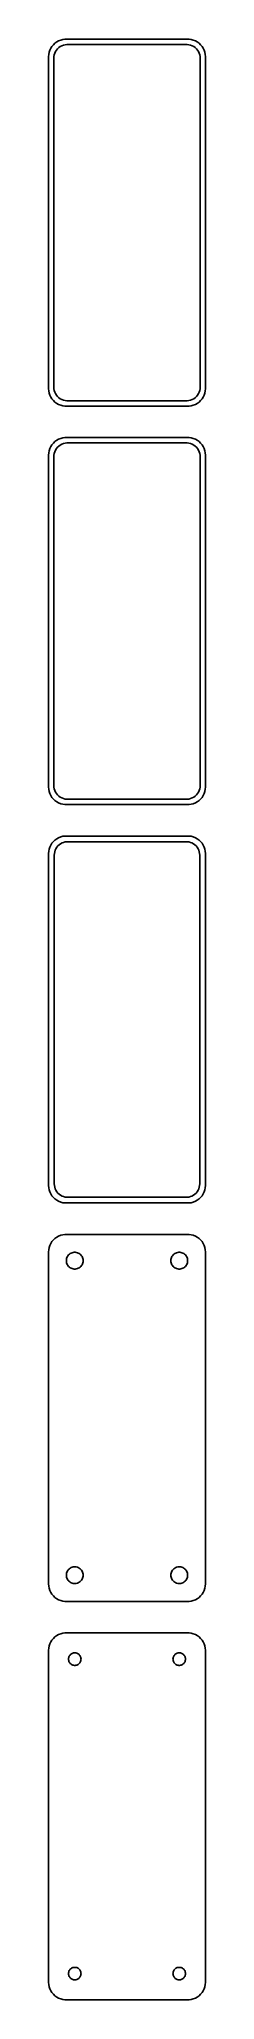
# Model space of a CAD drawing. Header units: metres. Extents: x -22 to 22, y 404 to 964.
import ezdxf

# ---------------------------------------------------------------- set-up
doc = ezdxf.new("R2010")
doc.units = ezdxf.units.M

msp = doc.modelspace()

# ---------------------------------------------------------------- linework, layer by layer
for p, q in [((-22.4606, 960.127), (-22.5, 959.5)), ((-22.5, 959.5), (-22.5, 864.5)), ((-22.3429, 960.743), (-22.4606, 960.127)), ((-22.1489, 961.341), (-22.3429, 960.743)), ((-21.8815, 961.909), (-22.1489, 961.341)), ((-21.5451, 962.439), (-21.8815, 961.909)), ((-21.1448, 962.923), (-21.5451, 962.439)), ((-20.6871, 963.353), (-21.1448, 962.923)), ((-21, 959), (-20.9684, 959.501)), ((-20.9684, 959.501), (-20.8743, 959.995)), ((-20.8743, 959.995), (-20.7191, 960.472)), ((-20.7191, 960.472), (-20.5052, 960.927)), ((-20.1791, 963.722), (-20.6871, 963.353)), ((-20.5052, 960.927), (-20.2361, 961.351)), ((-20.2361, 961.351), (-19.9159, 961.738)), ((-19.6289, 964.024), (-20.1791, 963.722)), ((-19.9159, 961.738), (-19.5497, 962.082)), ((-19.0451, 964.255), (-19.6289, 964.024)), ((-19.5497, 962.082), (-19.1433, 962.377)), ((-19.1433, 962.377), (-18.7031, 962.619)), ((-18.4369, 964.411), (-19.0451, 964.255)), ((-18.7031, 962.619), (-18.2361, 962.804)), ((-17.8139, 964.49), (-18.4369, 964.411)), ((-18.2361, 962.804), (-17.7495, 962.929)), ((17.8139, 964.49), (-17.8139, 964.49)), ((-17.7495, 962.929), (-17.2512, 962.992)), ((-17.2512, 962.992), (17.2512, 962.992)), ((17.2512, 962.992), (17.7495, 962.929)), ((17.7495, 962.929), (18.2361, 962.804)), ((18.4369, 964.411), (17.8139, 964.49)), ((18.2361, 962.804), (18.7031, 962.619)), ((19.0451, 964.255), (18.4369, 964.411)), ((18.7031, 962.619), (19.1433, 962.377)), ((19.6289, 964.024), (19.0451, 964.255)), ((19.1433, 962.377), (19.5497, 962.082)), ((19.5497, 962.082), (19.9159, 961.738)), ((20.1791, 963.722), (19.6289, 964.024)), ((19.9159, 961.738), (20.2361, 961.351)), ((20.6871, 963.353), (20.1791, 963.722)), ((20.2361, 961.351), (20.5052, 960.927)), ((20.5052, 960.927), (20.7191, 960.472)), ((21.1448, 962.923), (20.6871, 963.353)), ((20.7191, 960.472), (20.8743, 959.995)), ((20.8743, 959.995), (20.9684, 959.501)), ((20.9684, 959.501), (21, 959)), ((21.5451, 962.439), (21.1448, 962.923)), ((21.8815, 961.909), (21.5451, 962.439)), ((22.1489, 961.341), (21.8815, 961.909)), ((22.3429, 960.743), (22.1489, 961.341)), ((22.4606, 960.127), (22.3429, 960.743)), ((22.5, 959.5), (22.4606, 960.127)), ((22.5, 864.5), (22.5, 959.5)), ((-21, 865), (-21, 959)), ((21, 959), (21, 865)), ((-22.5, 864.5), (-22.4606, 863.873)), ((-20.9684, 864.499), (-21, 865)), ((-20.8743, 864.005), (-20.9684, 864.499)), ((-20.7191, 863.528), (-20.8743, 864.005)), ((20.8743, 864.005), (20.7191, 863.528)), ((20.9684, 864.499), (20.8743, 864.005)), ((21, 865), (20.9684, 864.499)), ((22.4606, 863.873), (22.5, 864.5)), ((-22.4606, 863.873), (-22.3429, 863.257)), ((-22.3429, 863.257), (-22.1489, 862.659)), ((-22.1489, 862.659), (-21.8815, 862.091)), ((-21.8815, 862.091), (-21.5451, 861.561)), ((-21.5451, 861.561), (-21.1448, 861.077)), ((-21.1448, 861.077), (-20.6871, 860.647)), ((-20.5052, 863.073), (-20.7191, 863.528)), ((-20.6871, 860.647), (-20.1791, 860.278)), ((-20.2361, 862.649), (-20.5052, 863.073)), ((-19.9159, 862.262), (-20.2361, 862.649)), ((-20.1791, 860.278), (-19.6289, 859.976)), ((-19.5497, 861.918), (-19.9159, 862.262)), ((-19.6289, 859.976), (-19.0451, 859.745)), ((-19.1433, 861.623), (-19.5497, 861.918)), ((-18.7031, 861.381), (-19.1433, 861.623)), ((-19.0451, 859.745), (-18.4369, 859.589)), ((-18.2361, 861.196), (-18.7031, 861.381)), ((-18.4369, 859.589), (-17.8139, 859.51)), ((-17.7495, 861.071), (-18.2361, 861.196)), ((-17.8139, 859.51), (17.8139, 859.51)), ((-17.2512, 861.008), (-17.7495, 861.071)), ((17.2512, 861.008), (-17.2512, 861.008)), ((17.7495, 861.071), (17.2512, 861.008)), ((18.2361, 861.196), (17.7495, 861.071)), ((17.8139, 859.51), (18.4369, 859.589)), ((18.7031, 861.381), (18.2361, 861.196)), ((18.4369, 859.589), (19.0451, 859.745)), ((19.1433, 861.623), (18.7031, 861.381)), ((19.0451, 859.745), (19.6289, 859.976)), ((19.5497, 861.918), (19.1433, 861.623)), ((19.9159, 862.262), (19.5497, 861.918)), ((19.6289, 859.976), (20.1791, 860.278)), ((20.2361, 862.649), (19.9159, 862.262)), ((20.1791, 860.278), (20.6871, 860.647)), ((20.5052, 863.073), (20.2361, 862.649)), ((20.7191, 863.528), (20.5052, 863.073)), ((20.6871, 860.647), (21.1448, 861.077)), ((21.1448, 861.077), (21.5451, 861.561)), ((21.5451, 861.561), (21.8815, 862.091)), ((21.8815, 862.091), (22.1489, 862.659)), ((22.1489, 862.659), (22.3429, 863.257)), ((22.3429, 863.257), (22.4606, 863.873)), ((-22.1489, 847.341), (-22.3429, 846.743)), ((-21.8815, 847.909), (-22.1489, 847.341)), ((-21.5451, 848.439), (-21.8815, 847.909)), ((-21.1448, 848.923), (-21.5451, 848.439)), ((-20.6871, 849.353), (-21.1448, 848.923)), ((-20.1791, 849.722), (-20.6871, 849.353)), ((-20.5052, 846.927), (-20.2361, 847.351)), ((-20.2361, 847.351), (-19.9159, 847.738)), ((-19.6289, 850.024), (-20.1791, 849.722)), ((-19.9159, 847.738), (-19.5497, 848.082)), ((-19.0451, 850.255), (-19.6289, 850.024)), ((-19.5497, 848.082), (-19.1433, 848.377)), ((-19.1433, 848.377), (-18.7031, 848.619)), ((-18.4369, 850.411), (-19.0451, 850.255)), ((-18.7031, 848.619), (-18.2361, 848.804)), ((-17.8139, 850.49), (-18.4369, 850.411)), ((-18.2361, 848.804), (-17.7495, 848.929)), ((17.8139, 850.49), (-17.8139, 850.49)), ((-17.7495, 848.929), (-17.2512, 848.992)), ((-17.2512, 848.992), (17.2512, 848.992)), ((17.2512, 848.992), (17.7495, 848.929)), ((17.7495, 848.929), (18.2361, 848.804)), ((18.4369, 850.411), (17.8139, 850.49)), ((18.2361, 848.804), (18.7031, 848.619)), ((19.0451, 850.255), (18.4369, 850.411)), ((18.7031, 848.619), (19.1433, 848.377)), ((19.6289, 850.024), (19.0451, 850.255)), ((19.1433, 848.377), (19.5497, 848.082)), ((19.5497, 848.082), (19.9159, 847.738)), ((20.1791, 849.722), (19.6289, 850.024)), ((19.9159, 847.738), (20.2361, 847.351)), ((20.6871, 849.353), (20.1791, 849.722)), ((20.2361, 847.351), (20.5052, 846.927)), ((21.1448, 848.923), (20.6871, 849.353)), ((21.5451, 848.439), (21.1448, 848.923)), ((21.8815, 847.909), (21.5451, 848.439)), ((22.1489, 847.341), (21.8815, 847.909)), ((22.3429, 846.743), (22.1489, 847.341)), ((-22.4606, 846.127), (-22.5, 845.5)), ((-22.5, 845.5), (-22.5, 750.5)), ((-22.3429, 846.743), (-22.4606, 846.127)), ((-21, 845), (-20.9684, 845.501)), ((-21, 751), (-21, 845)), ((-20.9684, 845.501), (-20.8743, 845.995)), ((-20.8743, 845.995), (-20.7191, 846.472)), ((-20.7191, 846.472), (-20.5052, 846.927)), ((20.5052, 846.927), (20.7191, 846.472)), ((20.7191, 846.472), (20.8743, 845.995)), ((20.8743, 845.995), (20.9684, 845.501)), ((20.9684, 845.501), (21, 845)), ((21, 845), (21, 751)), ((22.4606, 846.127), (22.3429, 846.743)), ((22.5, 845.5), (22.4606, 846.127)), ((22.5, 750.5), (22.5, 845.5)), ((-22.5, 750.5), (-22.4606, 749.873)), ((-22.4606, 749.873), (-22.3429, 749.257)), ((-22.3429, 749.257), (-22.1489, 748.659)), ((-22.1489, 748.659), (-21.8815, 748.091)), ((-21.8815, 748.091), (-21.5451, 747.561)), ((-21.5451, 747.561), (-21.1448, 747.077)), ((-21.1448, 747.077), (-20.6871, 746.647)), ((-20.9684, 750.499), (-21, 751)), ((-20.8743, 750.005), (-20.9684, 750.499)), ((-20.7191, 749.528), (-20.8743, 750.005)), ((-20.5052, 749.073), (-20.7191, 749.528)), ((-20.6871, 746.647), (-20.1791, 746.278)), ((-20.2361, 748.649), (-20.5052, 749.073)), ((-19.9159, 748.262), (-20.2361, 748.649)), ((-20.1791, 746.278), (-19.6289, 745.976)), ((-19.5497, 747.918), (-19.9159, 748.262)), ((-19.1433, 747.623), (-19.5497, 747.918)), ((-18.7031, 747.381), (-19.1433, 747.623)), ((-18.2361, 747.196), (-18.7031, 747.381)), ((-17.7495, 747.071), (-18.2361, 747.196)), ((-17.2512, 747.008), (-17.7495, 747.071)), ((17.2512, 747.008), (-17.2512, 747.008)), ((17.7495, 747.071), (17.2512, 747.008)), ((18.2361, 747.196), (17.7495, 747.071)), ((18.7031, 747.381), (18.2361, 747.196)), ((19.1433, 747.623), (18.7031, 747.381)), ((19.5497, 747.918), (19.1433, 747.623)), ((19.9159, 748.262), (19.5497, 747.918)), ((19.6289, 745.976), (20.1791, 746.278)), ((20.2361, 748.649), (19.9159, 748.262)), ((20.1791, 746.278), (20.6871, 746.647)), ((20.5052, 749.073), (20.2361, 748.649)), ((20.7191, 749.528), (20.5052, 749.073)), ((20.6871, 746.647), (21.1448, 747.077)), ((20.8743, 750.005), (20.7191, 749.528)), ((20.9684, 750.499), (20.8743, 750.005)), ((21, 751), (20.9684, 750.499)), ((21.1448, 747.077), (21.5451, 747.561)), ((21.5451, 747.561), (21.8815, 748.091)), ((21.8815, 748.091), (22.1489, 748.659)), ((22.1489, 748.659), (22.3429, 749.257)), ((22.3429, 749.257), (22.4606, 749.873)), ((22.4606, 749.873), (22.5, 750.5)), ((-19.6289, 745.976), (-19.0451, 745.745)), ((-19.0451, 745.745), (-18.4369, 745.589)), ((-18.4369, 745.589), (-17.8139, 745.51)), ((-17.8139, 745.51), (17.8139, 745.51)), ((17.8139, 745.51), (18.4369, 745.589)), ((18.4369, 745.589), (19.0451, 745.745)), ((19.0451, 745.745), (19.6289, 745.976)), ((-21.1448, 734.923), (-21.5451, 734.439)), ((-20.6871, 735.353), (-21.1448, 734.923)), ((-20.1791, 735.722), (-20.6871, 735.353)), ((-19.6289, 736.024), (-20.1791, 735.722)), ((-19.0451, 736.255), (-19.6289, 736.024)), ((-18.4369, 736.411), (-19.0451, 736.255)), ((-17.8139, 736.49), (-18.4369, 736.411)), ((17.8139, 736.49), (-17.8139, 736.49)), ((18.4369, 736.411), (17.8139, 736.49)), ((19.0451, 736.255), (18.4369, 736.411)), ((19.6289, 736.024), (19.0451, 736.255)), ((20.1791, 735.722), (19.6289, 736.024)), ((20.6871, 735.353), (20.1791, 735.722)), ((21.1448, 734.923), (20.6871, 735.353)), ((21.5451, 734.439), (21.1448, 734.923)), ((-22.4606, 732.127), (-22.5, 731.5)), ((-22.5, 731.5), (-22.5, 636.5)), ((-22.3429, 732.743), (-22.4606, 732.127)), ((-22.1489, 733.341), (-22.3429, 732.743)), ((-21.8815, 733.909), (-22.1489, 733.341)), ((-21.5451, 734.439), (-21.8815, 733.909)), ((-20.8726, 731), (-20.8421, 731.485)), ((-20.8726, 637), (-20.8726, 731)), ((-20.8421, 731.485), (-20.751, 731.963)), ((-20.751, 731.963), (-20.6007, 732.426)), ((-20.6007, 732.426), (-20.3936, 732.866)), ((-20.3936, 732.866), (-20.133, 733.276)), ((-20.133, 733.276), (-19.823, 733.651)), ((-19.823, 733.651), (-19.4685, 733.984)), ((-19.4685, 733.984), (-19.0751, 734.27)), ((-19.0751, 734.27), (-18.6489, 734.504)), ((-18.6489, 734.504), (-18.1967, 734.683)), ((-18.1967, 734.683), (-17.7256, 734.804)), ((-17.7256, 734.804), (-17.2432, 734.865)), ((-17.2432, 734.865), (17.2432, 734.865)), ((17.2432, 734.865), (17.7256, 734.804)), ((17.7256, 734.804), (18.1967, 734.683)), ((18.1967, 734.683), (18.6489, 734.504)), ((18.6489, 734.504), (19.0751, 734.27)), ((19.0751, 734.27), (19.4685, 733.984)), ((19.4685, 733.984), (19.823, 733.651)), ((19.823, 733.651), (20.133, 733.276)), ((20.133, 733.276), (20.3936, 732.866)), ((20.3936, 732.866), (20.6007, 732.426)), ((20.6007, 732.426), (20.751, 731.963)), ((20.751, 731.963), (20.8421, 731.485)), ((20.8421, 731.485), (20.8726, 731)), ((20.8726, 731), (20.8726, 637)), ((21.8815, 733.909), (21.5451, 734.439)), ((22.1489, 733.341), (21.8815, 733.909)), ((22.3429, 732.743), (22.1489, 733.341)), ((22.4606, 732.127), (22.3429, 732.743)), ((22.5, 731.5), (22.4606, 732.127)), ((22.5, 636.5), (22.5, 731.5)), ((-22.5, 636.5), (-22.4606, 635.873)), ((-22.4606, 635.873), (-22.3429, 635.257)), ((-22.3429, 635.257), (-22.1489, 634.659)), ((-22.1489, 634.659), (-21.8815, 634.091)), ((-21.8815, 634.091), (-21.5451, 633.561)), ((-20.8421, 636.515), (-20.8726, 637)), ((-20.751, 636.037), (-20.8421, 636.515)), ((-20.6007, 635.574), (-20.751, 636.037)), ((-20.3936, 635.134), (-20.6007, 635.574)), ((-20.133, 634.724), (-20.3936, 635.134)), ((-19.823, 634.349), (-20.133, 634.724)), ((-19.4685, 634.016), (-19.823, 634.349)), ((-19.0751, 633.73), (-19.4685, 634.016)), ((19.4685, 634.016), (19.0751, 633.73)), ((19.823, 634.349), (19.4685, 634.016)), ((20.133, 634.724), (19.823, 634.349)), ((20.3936, 635.134), (20.133, 634.724)), ((20.6007, 635.574), (20.3936, 635.134)), ((20.751, 636.037), (20.6007, 635.574)), ((20.8421, 636.515), (20.751, 636.037)), ((20.8726, 637), (20.8421, 636.515)), ((21.5451, 633.561), (21.8815, 634.091)), ((21.8815, 634.091), (22.1489, 634.659)), ((22.1489, 634.659), (22.3429, 635.257)), ((22.3429, 635.257), (22.4606, 635.873)), ((22.4606, 635.873), (22.5, 636.5)), ((-21.5451, 633.561), (-21.1448, 633.077)), ((-21.1448, 633.077), (-20.6871, 632.647)), ((-20.6871, 632.647), (-20.1791, 632.278)), ((-20.1791, 632.278), (-19.6289, 631.976)), ((-19.6289, 631.976), (-19.0451, 631.745)), ((-18.6489, 633.496), (-19.0751, 633.73)), ((-19.0451, 631.745), (-18.4369, 631.589)), ((-18.1967, 633.317), (-18.6489, 633.496)), ((-18.4369, 631.589), (-17.8139, 631.51)), ((-17.7256, 633.196), (-18.1967, 633.317)), ((-17.8139, 631.51), (17.8139, 631.51)), ((-17.2432, 633.135), (-17.7256, 633.196)), ((17.2432, 633.135), (-17.2432, 633.135)), ((17.7256, 633.196), (17.2432, 633.135)), ((18.1967, 633.317), (17.7256, 633.196)), ((17.8139, 631.51), (18.4369, 631.589)), ((18.6489, 633.496), (18.1967, 633.317)), ((18.4369, 631.589), (19.0451, 631.745)), ((19.0751, 633.73), (18.6489, 633.496)), ((19.0451, 631.745), (19.6289, 631.976)), ((19.6289, 631.976), (20.1791, 632.278)), ((20.1791, 632.278), (20.6871, 632.647)), ((20.6871, 632.647), (21.1448, 633.077)), ((21.1448, 633.077), (21.5451, 633.561)), ((-22.4606, 618.127), (-22.5, 617.5)), ((-22.5, 617.5), (-22.5, 522.5)), ((-22.3429, 618.743), (-22.4606, 618.127)), ((-22.1489, 619.341), (-22.3429, 618.743)), ((-21.8815, 619.909), (-22.1489, 619.341)), ((-21.5451, 620.439), (-21.8815, 619.909)), ((-21.1448, 620.923), (-21.5451, 620.439)), ((-20.6871, 621.353), (-21.1448, 620.923)), ((-20.1791, 621.722), (-20.6871, 621.353)), ((-19.6289, 622.024), (-20.1791, 621.722)), ((-19.0451, 622.255), (-19.6289, 622.024)), ((-18.4369, 622.411), (-19.0451, 622.255)), ((-17.8139, 622.49), (-18.4369, 622.411)), ((17.8139, 622.49), (-17.8139, 622.49)), ((-16.286, 617.026), (-16.0219, 617.172)), ((-16.0219, 617.172), (-15.7416, 617.283)), ((-15.7416, 617.283), (-15.4497, 617.357)), ((-15.4497, 617.357), (-15.1507, 617.395)), ((-15.1507, 617.395), (-14.8493, 617.395)), ((-14.8493, 617.395), (-14.5503, 617.357)), ((-14.5503, 617.357), (-14.2583, 617.283)), ((-14.2583, 617.283), (-13.9781, 617.172)), ((-13.9781, 617.172), (-13.714, 617.026)), ((13.714, 617.026), (13.9781, 617.172)), ((13.9781, 617.172), (14.2583, 617.283)), ((14.2583, 617.283), (14.5503, 617.357)), ((14.5503, 617.357), (14.8493, 617.395)), ((14.8493, 617.395), (15.1507, 617.395)), ((15.1507, 617.395), (15.4497, 617.357)), ((15.4497, 617.357), (15.7416, 617.283)), ((15.7416, 617.283), (16.0219, 617.172)), ((16.0219, 617.172), (16.286, 617.026)), ((18.4369, 622.411), (17.8139, 622.49)), ((19.0451, 622.255), (18.4369, 622.411)), ((19.6289, 622.024), (19.0451, 622.255)), ((20.1791, 621.722), (19.6289, 622.024)), ((20.6871, 621.353), (20.1791, 621.722)), ((21.1448, 620.923), (20.6871, 621.353)), ((21.5451, 620.439), (21.1448, 620.923)), ((21.8815, 619.909), (21.5451, 620.439)), ((22.1489, 619.341), (21.8815, 619.909)), ((22.3429, 618.743), (22.1489, 619.341)), ((22.4606, 618.127), (22.3429, 618.743)), ((22.5, 617.5), (22.4606, 618.127)), ((22.5, 522.5), (22.5, 617.5)), ((-17.4, 615), (-17.3811, 615.301)), ((-17.3811, 614.699), (-17.4, 615)), ((-17.3811, 615.301), (-17.3246, 615.597)), ((-17.3246, 614.403), (-17.3811, 614.699)), ((-17.3246, 615.597), (-17.2315, 615.883)), ((-17.2315, 614.117), (-17.3246, 614.403)), ((-17.2315, 615.883), (-17.1031, 616.156)), ((-17.1031, 613.844), (-17.2315, 614.117)), ((-17.1031, 616.156), (-16.9416, 616.411)), ((-16.9416, 613.589), (-17.1031, 613.844)), ((-16.9416, 616.411), (-16.7495, 616.643)), ((-16.7495, 613.357), (-16.9416, 613.589)), ((-16.7495, 616.643), (-16.5298, 616.849)), ((-16.5298, 613.151), (-16.7495, 613.357)), ((-16.5298, 616.849), (-16.286, 617.026)), ((-16.286, 612.974), (-16.5298, 613.151)), ((-16.0219, 612.828), (-16.286, 612.974)), ((-15.7416, 612.717), (-16.0219, 612.828)), ((-15.4497, 612.643), (-15.7416, 612.717)), ((-15.1507, 612.605), (-15.4497, 612.643)), ((-14.8493, 612.605), (-15.1507, 612.605)), ((-14.5503, 612.643), (-14.8493, 612.605)), ((-14.2583, 612.717), (-14.5503, 612.643)), ((-13.9781, 612.828), (-14.2583, 612.717)), ((-13.714, 612.974), (-13.9781, 612.828)), ((-13.714, 617.026), (-13.4702, 616.849)), ((-13.4702, 613.151), (-13.714, 612.974)), ((-13.4702, 616.849), (-13.2505, 616.643)), ((-13.2505, 613.357), (-13.4702, 613.151)), ((-13.2505, 616.643), (-13.0583, 616.411)), ((-13.0583, 613.589), (-13.2505, 613.357)), ((-13.0583, 616.411), (-12.8969, 616.156)), ((-12.8969, 613.844), (-13.0583, 613.589)), ((-12.8969, 616.156), (-12.7685, 615.883)), ((-12.7685, 614.117), (-12.8969, 613.844)), ((-12.7685, 615.883), (-12.6754, 615.597)), ((-12.6754, 614.403), (-12.7685, 614.117)), ((-12.6754, 615.597), (-12.6189, 615.301)), ((-12.6189, 614.699), (-12.6754, 614.403)), ((-12.6189, 615.301), (-12.6, 615)), ((-12.6, 615), (-12.6189, 614.699)), ((12.6, 615), (12.6189, 615.301)), ((12.6189, 614.699), (12.6, 615)), ((12.6189, 615.301), (12.6754, 615.597)), ((12.6754, 614.403), (12.6189, 614.699)), ((12.6754, 615.597), (12.7685, 615.883)), ((12.7685, 614.117), (12.6754, 614.403)), ((12.7685, 615.883), (12.8969, 616.156)), ((12.8969, 613.844), (12.7685, 614.117)), ((12.8969, 616.156), (13.0583, 616.411)), ((13.0583, 613.589), (12.8969, 613.844)), ((13.0583, 616.411), (13.2505, 616.643)), ((13.2505, 613.357), (13.0583, 613.589)), ((13.2505, 616.643), (13.4702, 616.849)), ((13.4702, 613.151), (13.2505, 613.357)), ((13.4702, 616.849), (13.714, 617.026)), ((13.714, 612.974), (13.4702, 613.151)), ((13.9781, 612.828), (13.714, 612.974)), ((14.2583, 612.717), (13.9781, 612.828)), ((14.5503, 612.643), (14.2583, 612.717)), ((14.8493, 612.605), (14.5503, 612.643)), ((15.1507, 612.605), (14.8493, 612.605)), ((15.4497, 612.643), (15.1507, 612.605)), ((15.7416, 612.717), (15.4497, 612.643)), ((16.0219, 612.828), (15.7416, 612.717)), ((16.286, 612.974), (16.0219, 612.828)), ((16.286, 617.026), (16.5298, 616.849)), ((16.5298, 613.151), (16.286, 612.974)), ((16.5298, 616.849), (16.7495, 616.643)), ((16.7495, 613.357), (16.5298, 613.151)), ((16.7495, 616.643), (16.9416, 616.411)), ((16.9416, 613.589), (16.7495, 613.357)), ((16.9416, 616.411), (17.1031, 616.156)), ((17.1031, 613.844), (16.9416, 613.589)), ((17.1031, 616.156), (17.2315, 615.883)), ((17.2315, 614.117), (17.1031, 613.844)), ((17.2315, 615.883), (17.3246, 615.597)), ((17.3246, 614.403), (17.2315, 614.117)), ((17.3246, 615.597), (17.3811, 615.301)), ((17.3811, 614.699), (17.3246, 614.403)), ((17.3811, 615.301), (17.4, 615)), ((17.4, 615), (17.3811, 614.699)), ((-15.7416, 527.283), (-15.4497, 527.357)), ((-15.4497, 527.357), (-15.1507, 527.395)), ((-15.1507, 527.395), (-14.8493, 527.395)), ((-14.8493, 527.395), (-14.5503, 527.357)), ((-14.5503, 527.357), (-14.2583, 527.283)), ((14.2583, 527.283), (14.5503, 527.357)), ((14.5503, 527.357), (14.8493, 527.395)), ((14.8493, 527.395), (15.1507, 527.395)), ((15.1507, 527.395), (15.4497, 527.357)), ((15.4497, 527.357), (15.7416, 527.283)), ((-22.5, 522.5), (-22.4606, 521.873)), ((-22.4606, 521.873), (-22.3429, 521.257)), ((-17.4, 525), (-17.3811, 525.301)), ((-17.3811, 524.699), (-17.4, 525)), ((-17.3811, 525.301), (-17.3246, 525.597)), ((-17.3246, 524.403), (-17.3811, 524.699)), ((-17.3246, 525.597), (-17.2315, 525.883)), ((-17.2315, 524.117), (-17.3246, 524.403)), ((-17.2315, 525.883), (-17.1031, 526.156)), ((-17.1031, 523.844), (-17.2315, 524.117)), ((-17.1031, 526.156), (-16.9416, 526.411)), ((-16.9416, 523.589), (-17.1031, 523.844)), ((-16.9416, 526.411), (-16.7495, 526.643)), ((-16.7495, 523.357), (-16.9416, 523.589)), ((-16.7495, 526.643), (-16.5298, 526.849)), ((-16.5298, 523.151), (-16.7495, 523.357)), ((-16.5298, 526.849), (-16.286, 527.026)), ((-16.286, 522.974), (-16.5298, 523.151)), ((-16.286, 527.026), (-16.0219, 527.172)), ((-16.0219, 522.828), (-16.286, 522.974)), ((-16.0219, 527.172), (-15.7416, 527.283)), ((-15.7416, 522.717), (-16.0219, 522.828)), ((-15.4497, 522.643), (-15.7416, 522.717)), ((-15.1507, 522.605), (-15.4497, 522.643)), ((-14.8493, 522.605), (-15.1507, 522.605)), ((-14.5503, 522.643), (-14.8493, 522.605)), ((-14.2583, 522.717), (-14.5503, 522.643)), ((-14.2583, 527.283), (-13.9781, 527.172)), ((-13.9781, 522.828), (-14.2583, 522.717)), ((-13.9781, 527.172), (-13.714, 527.026)), ((-13.714, 522.974), (-13.9781, 522.828)), ((-13.714, 527.026), (-13.4702, 526.849)), ((-13.4702, 523.151), (-13.714, 522.974)), ((-13.4702, 526.849), (-13.2505, 526.643)), ((-13.2505, 523.357), (-13.4702, 523.151)), ((-13.2505, 526.643), (-13.0583, 526.411)), ((-13.0583, 523.589), (-13.2505, 523.357)), ((-13.0583, 526.411), (-12.8969, 526.156)), ((-12.8969, 523.844), (-13.0583, 523.589)), ((-12.8969, 526.156), (-12.7685, 525.883)), ((-12.7685, 524.117), (-12.8969, 523.844)), ((-12.7685, 525.883), (-12.6754, 525.597)), ((-12.6754, 524.403), (-12.7685, 524.117)), ((-12.6754, 525.597), (-12.6189, 525.301)), ((-12.6189, 524.699), (-12.6754, 524.403)), ((-12.6189, 525.301), (-12.6, 525)), ((-12.6, 525), (-12.6189, 524.699)), ((12.6, 525), (12.6189, 525.301)), ((12.6189, 524.699), (12.6, 525)), ((12.6189, 525.301), (12.6754, 525.597)), ((12.6754, 524.403), (12.6189, 524.699)), ((12.6754, 525.597), (12.7685, 525.883)), ((12.7685, 524.117), (12.6754, 524.403)), ((12.7685, 525.883), (12.8969, 526.156)), ((12.8969, 523.844), (12.7685, 524.117)), ((12.8969, 526.156), (13.0583, 526.411)), ((13.0583, 523.589), (12.8969, 523.844)), ((13.0583, 526.411), (13.2505, 526.643)), ((13.2505, 523.357), (13.0583, 523.589)), ((13.2505, 526.643), (13.4702, 526.849)), ((13.4702, 523.151), (13.2505, 523.357)), ((13.4702, 526.849), (13.714, 527.026)), ((13.714, 522.974), (13.4702, 523.151)), ((13.714, 527.026), (13.9781, 527.172)), ((13.9781, 522.828), (13.714, 522.974)), ((13.9781, 527.172), (14.2583, 527.283)), ((14.2583, 522.717), (13.9781, 522.828)), ((14.5503, 522.643), (14.2583, 522.717)), ((14.8493, 522.605), (14.5503, 522.643)), ((15.1507, 522.605), (14.8493, 522.605)), ((15.4497, 522.643), (15.1507, 522.605)), ((15.7416, 522.717), (15.4497, 522.643)), ((15.7416, 527.283), (16.0219, 527.172)), ((16.0219, 522.828), (15.7416, 522.717)), ((16.0219, 527.172), (16.286, 527.026)), ((16.286, 522.974), (16.0219, 522.828)), ((16.286, 527.026), (16.5298, 526.849)), ((16.5298, 523.151), (16.286, 522.974)), ((16.5298, 526.849), (16.7495, 526.643)), ((16.7495, 523.357), (16.5298, 523.151)), ((16.7495, 526.643), (16.9416, 526.411)), ((16.9416, 523.589), (16.7495, 523.357)), ((16.9416, 526.411), (17.1031, 526.156)), ((17.1031, 523.844), (16.9416, 523.589)), ((17.1031, 526.156), (17.2315, 525.883)), ((17.2315, 524.117), (17.1031, 523.844)), ((17.2315, 525.883), (17.3246, 525.597)), ((17.3246, 524.403), (17.2315, 524.117)), ((17.3246, 525.597), (17.3811, 525.301)), ((17.3811, 524.699), (17.3246, 524.403)), ((17.3811, 525.301), (17.4, 525)), ((17.4, 525), (17.3811, 524.699)), ((22.3429, 521.257), (22.4606, 521.873)), ((22.4606, 521.873), (22.5, 522.5)), ((-22.3429, 521.257), (-22.1489, 520.659)), ((-22.1489, 520.659), (-21.8815, 520.091)), ((-21.8815, 520.091), (-21.5451, 519.561)), ((-21.5451, 519.561), (-21.1448, 519.077)), ((-21.1448, 519.077), (-20.6871, 518.647)), ((-20.6871, 518.647), (-20.1791, 518.278)), ((-20.1791, 518.278), (-19.6289, 517.976)), ((-19.6289, 517.976), (-19.0451, 517.745)), ((-19.0451, 517.745), (-18.4369, 517.589)), ((-18.4369, 517.589), (-17.8139, 517.51)), ((-17.8139, 517.51), (17.8139, 517.51)), ((17.8139, 517.51), (18.4369, 517.589)), ((18.4369, 517.589), (19.0451, 517.745)), ((19.0451, 517.745), (19.6289, 517.976)), ((19.6289, 517.976), (20.1791, 518.278)), ((20.1791, 518.278), (20.6871, 518.647)), ((20.6871, 518.647), (21.1448, 519.077)), ((21.1448, 519.077), (21.5451, 519.561)), ((21.5451, 519.561), (21.8815, 520.091)), ((21.8815, 520.091), (22.1489, 520.659)), ((22.1489, 520.659), (22.3429, 521.257)), ((-22.1489, 505.341), (-22.3429, 504.743)), ((-21.8815, 505.909), (-22.1489, 505.341)), ((-21.5451, 506.439), (-21.8815, 505.909)), ((-21.1448, 506.923), (-21.5451, 506.439)), ((-20.6871, 507.353), (-21.1448, 506.923)), ((-20.1791, 507.722), (-20.6871, 507.353)), ((-19.6289, 508.024), (-20.1791, 507.722)), ((-19.0451, 508.255), (-19.6289, 508.024)), ((-18.4369, 508.411), (-19.0451, 508.255)), ((-17.8139, 508.49), (-18.4369, 508.411)), ((17.8139, 508.49), (-17.8139, 508.49)), ((18.4369, 508.411), (17.8139, 508.49)), ((19.0451, 508.255), (18.4369, 508.411)), ((19.6289, 508.024), (19.0451, 508.255)), ((20.1791, 507.722), (19.6289, 508.024)), ((20.6871, 507.353), (20.1791, 507.722)), ((21.1448, 506.923), (20.6871, 507.353)), ((21.5451, 506.439), (21.1448, 506.923)), ((21.8815, 505.909), (21.5451, 506.439)), ((22.1489, 505.341), (21.8815, 505.909)), ((22.3429, 504.743), (22.1489, 505.341)), ((-22.4606, 504.127), (-22.5, 503.5)), ((-22.5, 503.5), (-22.5, 408.5)), ((-22.3429, 504.743), (-22.4606, 504.127)), ((-16.8, 501), (-16.7858, 501.226)), ((-16.7858, 500.774), (-16.8, 501)), ((-16.7858, 501.226), (-16.7434, 501.448)), ((-16.7434, 500.552), (-16.7858, 500.774)), ((-16.7434, 501.448), (-16.6736, 501.663)), ((-16.6736, 500.337), (-16.7434, 500.552)), ((-16.6736, 501.663), (-16.5773, 501.867)), ((-16.5773, 500.133), (-16.6736, 500.337)), ((-16.5773, 501.867), (-16.4562, 502.058)), ((-16.4562, 499.942), (-16.5773, 500.133)), ((-16.4562, 502.058), (-16.3121, 502.232)), ((-16.3121, 499.768), (-16.4562, 499.942)), ((-16.3121, 502.232), (-16.1474, 502.387)), ((-16.1474, 499.613), (-16.3121, 499.768)), ((-16.1474, 502.387), (-15.9645, 502.52)), ((-15.9645, 499.48), (-16.1474, 499.613)), ((-15.9645, 502.52), (-15.7664, 502.629)), ((-15.7664, 499.371), (-15.9645, 499.48)), ((-15.7664, 502.629), (-15.5562, 502.712)), ((-15.5562, 499.288), (-15.7664, 499.371)), ((-15.5562, 502.712), (-15.3373, 502.768)), ((-15.3373, 499.232), (-15.5562, 499.288)), ((-15.3373, 502.768), (-15.113, 502.796)), ((-15.113, 502.796), (-14.887, 502.796)), ((-14.887, 502.796), (-14.6627, 502.768)), ((-14.6627, 502.768), (-14.4438, 502.712)), ((-14.4438, 499.288), (-14.6627, 499.232)), ((-14.4438, 502.712), (-14.2336, 502.629)), ((-14.2336, 499.371), (-14.4438, 499.288)), ((-14.2336, 502.629), (-14.0355, 502.52)), ((-14.0355, 499.48), (-14.2336, 499.371)), ((-14.0355, 502.52), (-13.8526, 502.387)), ((-13.8526, 499.613), (-14.0355, 499.48)), ((-13.8526, 502.387), (-13.6879, 502.232)), ((-13.6879, 499.768), (-13.8526, 499.613)), ((-13.6879, 502.232), (-13.5438, 502.058)), ((-13.5438, 499.942), (-13.6879, 499.768)), ((-13.5438, 502.058), (-13.4226, 501.867)), ((-13.4226, 500.133), (-13.5438, 499.942)), ((-13.4226, 501.867), (-13.3264, 501.663)), ((-13.3264, 500.337), (-13.4226, 500.133)), ((-13.3264, 501.663), (-13.2565, 501.448)), ((-13.2565, 500.552), (-13.3264, 500.337)), ((-13.2565, 501.448), (-13.2142, 501.226)), ((-13.2142, 500.774), (-13.2565, 500.552)), ((-13.2142, 501.226), (-13.2, 501)), ((-13.2, 501), (-13.2142, 500.774)), ((13.2, 501), (13.2142, 501.226)), ((13.2142, 500.774), (13.2, 501)), ((13.2142, 501.226), (13.2565, 501.448)), ((13.2565, 500.552), (13.2142, 500.774)), ((13.2565, 501.448), (13.3264, 501.663)), ((13.3264, 500.337), (13.2565, 500.552)), ((13.3264, 501.663), (13.4226, 501.867)), ((13.4226, 500.133), (13.3264, 500.337)), ((13.4226, 501.867), (13.5438, 502.058)), ((13.5438, 499.942), (13.4226, 500.133)), ((13.5438, 502.058), (13.6879, 502.232)), ((13.6879, 499.768), (13.5438, 499.942)), ((13.6879, 502.232), (13.8526, 502.387)), ((13.8526, 499.613), (13.6879, 499.768)), ((13.8526, 502.387), (14.0355, 502.52)), ((14.0355, 499.48), (13.8526, 499.613)), ((14.0355, 502.52), (14.2336, 502.629)), ((14.2336, 499.371), (14.0355, 499.48)), ((14.2336, 502.629), (14.4438, 502.712)), ((14.4438, 499.288), (14.2336, 499.371)), ((14.4438, 502.712), (14.6627, 502.768)), ((14.6627, 499.232), (14.4438, 499.288)), ((14.6627, 502.768), (14.887, 502.796)), ((14.887, 502.796), (15.113, 502.796)), ((15.113, 502.796), (15.3373, 502.768)), ((15.3373, 502.768), (15.5562, 502.712)), ((15.5562, 499.288), (15.3373, 499.232)), ((15.5562, 502.712), (15.7664, 502.629)), ((15.7664, 499.371), (15.5562, 499.288)), ((15.7664, 502.629), (15.9645, 502.52)), ((15.9645, 499.48), (15.7664, 499.371)), ((15.9645, 502.52), (16.1474, 502.387)), ((16.1474, 499.613), (15.9645, 499.48)), ((16.1474, 502.387), (16.3121, 502.232)), ((16.3121, 499.768), (16.1474, 499.613)), ((16.3121, 502.232), (16.4562, 502.058)), ((16.4562, 499.942), (16.3121, 499.768)), ((16.4562, 502.058), (16.5773, 501.867)), ((16.5773, 500.133), (16.4562, 499.942)), ((16.5773, 501.867), (16.6736, 501.663)), ((16.6736, 500.337), (16.5773, 500.133)), ((16.6736, 501.663), (16.7434, 501.448)), ((16.7434, 500.552), (16.6736, 500.337)), ((16.7434, 501.448), (16.7858, 501.226)), ((16.7858, 500.774), (16.7434, 500.552)), ((16.7858, 501.226), (16.8, 501)), ((16.8, 501), (16.7858, 500.774)), ((22.4606, 504.127), (22.3429, 504.743)), ((22.5, 503.5), (22.4606, 504.127)), ((22.5, 408.5), (22.5, 503.5)), ((-15.113, 499.204), (-15.3373, 499.232)), ((-14.887, 499.204), (-15.113, 499.204)), ((-14.6627, 499.232), (-14.887, 499.204)), ((14.887, 499.204), (14.6627, 499.232)), ((15.113, 499.204), (14.887, 499.204)), ((15.3373, 499.232), (15.113, 499.204)), ((-16.8, 411), (-16.7858, 411.226)), ((-16.7858, 410.774), (-16.8, 411)), ((-16.7858, 411.226), (-16.7434, 411.448)), ((-16.7434, 410.552), (-16.7858, 410.774)), ((-16.7434, 411.448), (-16.6736, 411.663)), ((-16.6736, 410.337), (-16.7434, 410.552)), ((-16.6736, 411.663), (-16.5773, 411.867)), ((-16.5773, 410.133), (-16.6736, 410.337)), ((-16.5773, 411.867), (-16.4562, 412.058)), ((-16.4562, 409.942), (-16.5773, 410.133)), ((-16.4562, 412.058), (-16.3121, 412.232)), ((-16.3121, 409.768), (-16.4562, 409.942)), ((-16.3121, 412.232), (-16.1474, 412.387)), ((-16.1474, 409.613), (-16.3121, 409.768)), ((-16.1474, 412.387), (-15.9645, 412.52)), ((-15.9645, 409.48), (-16.1474, 409.613)), ((-15.9645, 412.52), (-15.7664, 412.629)), ((-15.7664, 412.629), (-15.5562, 412.712)), ((-15.5562, 412.712), (-15.3373, 412.768)), ((-15.3373, 412.768), (-15.113, 412.796)), ((-15.113, 412.796), (-14.887, 412.796)), ((-14.887, 412.796), (-14.6627, 412.768)), ((-14.6627, 412.768), (-14.4438, 412.712)), ((-14.4438, 412.712), (-14.2336, 412.629)), ((-14.2336, 412.629), (-14.0355, 412.52)), ((-14.0355, 412.52), (-13.8526, 412.387)), ((-13.8526, 409.613), (-14.0355, 409.48)), ((-13.8526, 412.387), (-13.6879, 412.232)), ((-13.6879, 409.768), (-13.8526, 409.613)), ((-13.6879, 412.232), (-13.5438, 412.058)), ((-13.5438, 409.942), (-13.6879, 409.768)), ((-13.5438, 412.058), (-13.4226, 411.867)), ((-13.4226, 410.133), (-13.5438, 409.942)), ((-13.4226, 411.867), (-13.3264, 411.663)), ((-13.3264, 410.337), (-13.4226, 410.133)), ((-13.3264, 411.663), (-13.2565, 411.448)), ((-13.2565, 410.552), (-13.3264, 410.337)), ((-13.2565, 411.448), (-13.2142, 411.226)), ((-13.2142, 410.774), (-13.2565, 410.552)), ((-13.2142, 411.226), (-13.2, 411)), ((-13.2, 411), (-13.2142, 410.774)), ((13.2, 411), (13.2142, 411.226)), ((13.2142, 410.774), (13.2, 411)), ((13.2142, 411.226), (13.2565, 411.448)), ((13.2565, 410.552), (13.2142, 410.774)), ((13.2565, 411.448), (13.3264, 411.663)), ((13.3264, 410.337), (13.2565, 410.552)), ((13.3264, 411.663), (13.4226, 411.867)), ((13.4226, 410.133), (13.3264, 410.337)), ((13.4226, 411.867), (13.5438, 412.058)), ((13.5438, 409.942), (13.4226, 410.133)), ((13.5438, 412.058), (13.6879, 412.232)), ((13.6879, 409.768), (13.5438, 409.942)), ((13.6879, 412.232), (13.8526, 412.387)), ((13.8526, 409.613), (13.6879, 409.768)), ((13.8526, 412.387), (14.0355, 412.52)), ((14.0355, 409.48), (13.8526, 409.613)), ((14.0355, 412.52), (14.2336, 412.629)), ((14.2336, 412.629), (14.4438, 412.712)), ((14.4438, 412.712), (14.6627, 412.768)), ((14.6627, 412.768), (14.887, 412.796)), ((14.887, 412.796), (15.113, 412.796)), ((15.113, 412.796), (15.3373, 412.768)), ((15.3373, 412.768), (15.5562, 412.712)), ((15.5562, 412.712), (15.7664, 412.629)), ((15.7664, 412.629), (15.9645, 412.52)), ((15.9645, 412.52), (16.1474, 412.387)), ((16.1474, 409.613), (15.9645, 409.48)), ((16.1474, 412.387), (16.3121, 412.232)), ((16.3121, 409.768), (16.1474, 409.613)), ((16.3121, 412.232), (16.4562, 412.058)), ((16.4562, 409.942), (16.3121, 409.768)), ((16.4562, 412.058), (16.5773, 411.867)), ((16.5773, 410.133), (16.4562, 409.942)), ((16.5773, 411.867), (16.6736, 411.663)), ((16.6736, 410.337), (16.5773, 410.133)), ((16.6736, 411.663), (16.7434, 411.448)), ((16.7434, 410.552), (16.6736, 410.337)), ((16.7434, 411.448), (16.7858, 411.226)), ((16.7858, 410.774), (16.7434, 410.552)), ((16.7858, 411.226), (16.8, 411)), ((16.8, 411), (16.7858, 410.774)), ((-22.5, 408.5), (-22.4606, 407.873)), ((-22.4606, 407.873), (-22.3429, 407.257)), ((-22.3429, 407.257), (-22.1489, 406.659)), ((-22.1489, 406.659), (-21.8815, 406.091)), ((-21.8815, 406.091), (-21.5451, 405.561)), ((-21.5451, 405.561), (-21.1448, 405.077)), ((-21.1448, 405.077), (-20.6871, 404.647)), ((-20.6871, 404.647), (-20.1791, 404.278)), ((-20.1791, 404.278), (-19.6289, 403.976)), ((-19.6289, 403.976), (-19.0451, 403.745)), ((-15.7664, 409.371), (-15.9645, 409.48)), ((-15.5562, 409.288), (-15.7664, 409.371)), ((-15.3373, 409.232), (-15.5562, 409.288)), ((-15.113, 409.204), (-15.3373, 409.232)), ((-14.887, 409.204), (-15.113, 409.204)), ((-14.6627, 409.232), (-14.887, 409.204)), ((-14.4438, 409.288), (-14.6627, 409.232)), ((-14.2336, 409.371), (-14.4438, 409.288)), ((-14.0355, 409.48), (-14.2336, 409.371)), ((14.2336, 409.371), (14.0355, 409.48)), ((14.4438, 409.288), (14.2336, 409.371)), ((14.6627, 409.232), (14.4438, 409.288)), ((14.887, 409.204), (14.6627, 409.232)), ((15.113, 409.204), (14.887, 409.204)), ((15.3373, 409.232), (15.113, 409.204)), ((15.5562, 409.288), (15.3373, 409.232)), ((15.7664, 409.371), (15.5562, 409.288)), ((15.9645, 409.48), (15.7664, 409.371)), ((19.0451, 403.745), (19.6289, 403.976)), ((19.6289, 403.976), (20.1791, 404.278)), ((20.1791, 404.278), (20.6871, 404.647)), ((20.6871, 404.647), (21.1448, 405.077)), ((21.1448, 405.077), (21.5451, 405.561)), ((21.5451, 405.561), (21.8815, 406.091)), ((21.8815, 406.091), (22.1489, 406.659)), ((22.1489, 406.659), (22.3429, 407.257)), ((22.3429, 407.257), (22.4606, 407.873)), ((22.4606, 407.873), (22.5, 408.5)), ((-19.0451, 403.745), (-18.4369, 403.589)), ((-18.4369, 403.589), (-17.8139, 403.51)), ((-17.8139, 403.51), (17.8139, 403.51)), ((17.8139, 403.51), (18.4369, 403.589)), ((18.4369, 403.589), (19.0451, 403.745))]:
    msp.add_line(p, q)

doc.saveas('drawing.dxf')
